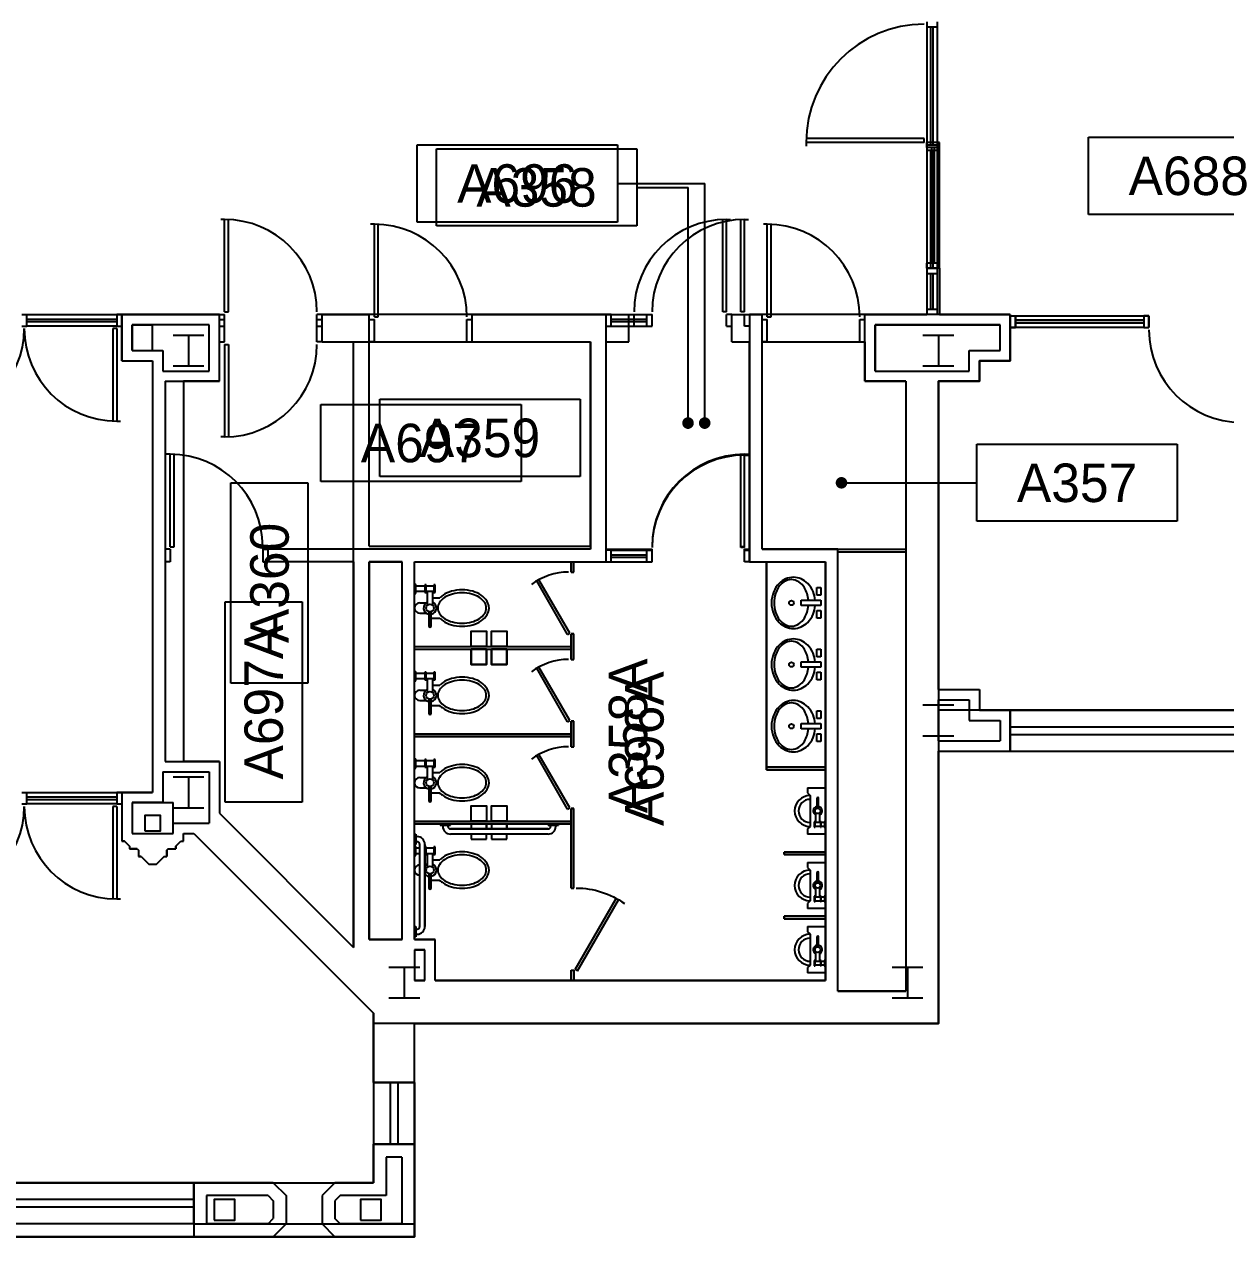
# Model space of a CAD drawing. Header units: inches. Extents: x -219 to 4035, y -10 to 4981.
# Drawn here: x 2048 to 2515.9, y -10.5 to 461.5 of the extents above; entities that cross this region are included whole.
import ezdxf
from ezdxf.enums import TextEntityAlignment as Align

# ---------------------------------------------------------------- set-up
doc = ezdxf.new("R2010")
doc.units = ezdxf.units.IN
doc.header["$LTSCALE"] = 48
doc.header["$MEASUREMENT"] = 0
doc.layers.get('0').update_dxf_attribs({"color": 13, "linetype": 'CONTINUOUS'})
for name, color, linetype in [('F3-BLDG1', 7, 'CONTINUOUS'), ('F3-BLDG3', 161, 'CONTINUOUS'), ('F3-BLDG4', 2, 'CONTINUOUS'), ('F3-DOOR1', 3, 'CONTINUOUS'), ('F3-DOORJMB', 32, 'CONTINUOUS'), ('F3-REST1', 12, 'CONTINUOUS'), ('F3-REST2', 8, 'CONTINUOUS'), ('F3-RMNOS', 3, 'CONTINUOUS'), ('F3-STCOLUMN', 12, 'CONTINUOUS'), ('F3-WINDOW1', 1, 'CONTINUOUS'), ('F3-WINDOW2', 4, 'CONTINUOUS'), ('F4-BLDG3', 161, 'CONTINUOUS'), ('F5-BLDG3', 161, 'CONTINUOUS'), ('F6-BLDG1', 7, 'CONTINUOUS'), ('F6-BLDG3', 161, 'CONTINUOUS'), ('F6-BLDG4', 2, 'CONTINUOUS'), ('F6-DOOR1', 3, 'CONTINUOUS'), ('F6-DOORJMB', 32, 'CONTINUOUS'), ('F6-REST1', 12, 'CONTINUOUS'), ('F6-REST2', 8, 'CONTINUOUS'), ('F6-RMNOS', 3, 'CONTINUOUS'), ('F6-STCOLUMN', 12, 'CONTINUOUS'), ('F6-WINDOW1', 1, 'CONTINUOUS'), ('F6-WINDOW2', 4, 'CONTINUOUS')]:
    doc.layers.add(name, color=color, linetype=linetype)
doc.styles.add('ATTR', font='romans.shx', dxfattribs={"width": 0.8, "height": 1.2})
doc.styles.add('ORIG-RMNOS', font='noting.shx')
doc.styles.add('RMNOS', font='noting.shx')

# ---------------------------------------------------------------- blocks, each defined once
blk = doc.blocks.new('ADR-36L')
for p, q in [((0, 37), (-1.5, 37)), ((0, 1), (0, 37)), ((1.5, 1), (1.5, 36.97)), ((0, 1), (1.5, 1))]:
    blk.add_line(p, q)
blk.add_arc((0, 1), 36, 0, 90)
blk = doc.blocks.new('ADR-36DL')
for p, q in [((0, 37), (-1.5, 37)), ((0, 1), (0, 37)), ((1.5, 1), (1.5, 36.97)), ((70.5, 1), (70.5, 36.97)), ((72, 1), (72, 37)), ((72, 37), (73.5, 37)), ((0, 1), (1.5, 1)), ((72, 1), (70.5, 1))]:
    blk.add_line(p, q)
for centre, start, end in [((0, 1), 0, 90), ((72, 1), 90, 180)]:
    blk.add_arc(centre, 36, start, end)
blk = doc.blocks.new('BDR-32')
for p, q in [((-0.25, 1.43), (27.46, 17.43)), ((0.25, 0.57), (27.96, 16.57)), ((-0.25, 1.43), (0.25, 0.57))]:
    blk.add_line(p, q)
blk.add_arc((0, 1), 32, 0, 35.7974)
blk = doc.blocks.new('BDR-24')
for p, q in [((-0.25, 1.43), (20.53, 13.43)), ((0.25, 0.57), (21.03, 12.57)), ((-0.25, 1.43), (0.25, 0.57))]:
    blk.add_line(p, q)
blk.add_arc((0, 1), 24, 0, 36.9888)
blk = doc.blocks.new('PLMB013')
for p, q in [((-2, -2), (-2, -4.5)), ((2, -2), (2, -4.5)), ((5.5, 0), (9.5, 0)), ((6, -0.5), (9, -0.5)), ((9, -4), (6, -4)), ((6, -4), (6, -4.5)), ((6, -4.5), (9, -4.5)), ((6.5, -0.5), (6.5, -4)), ((6.5, -4.5), (6.5, -7.5)), ((8.5, -4), (8.5, -0.5)), ((8.5, -7.5), (8.5, -4.5)), ((9, -4.5), (9, -4)), ((-1.4, -5.5), (-7, -5.5)), ((-7, -6.5), (-1.4, -6.5)), ((-4, -7), (-4, -9.86)), ((1.1, -5), (6.5, -5)), ((6.5, -7), (1.12, -7)), ((4, -7), (4, -9.86)), ((9, -7.5), (6, -7.5)), ((6, -7.5), (6, -8)), ((6, -8), (9, -8)), ((9, -8), (9, -7.5))]:
    blk.add_line(p, q)
blk.add_lwpolyline([(0, -27.95, 0.147629), (2.09, -27.32, 0.10713), (4.17, -25.18, 0.076355), (5.42, -22.28, 0.063283), (5.9, -18.5, 0.063283), (5.42, -14.72, 0.076355), (4.17, -11.82, 0.10713), (2.09, -9.68, 0.147629), (0, -9.05, 0.147629), (-2.09, -9.68, 0.10713), (-4.17, -11.82, 0.076355), (-5.42, -14.72, 0.063283), (-5.9, -18.5, 0.063283), (-5.42, -22.28, 0.076355), (-4.17, -25.18, 0.10713), (-2.09, -27.32, 0.147629)], format="xyb", close=True)
for points in [[(-4, -9.86, 0.048991), (-5, -11.08, 0.080337), (-6.5, -14.33, 0.068118), (-7.07, -18.5, 0.068118), (-6.5, -22.67, 0.080337), (-5, -25.92, 0.107079), (-2.55, -28.28, 0.138729), (0, -29, 0.138729)], [(0, -29, 0.138729), (2.55, -28.28, 0.107079), (5, -25.92, 0.080337), (6.5, -22.67, 0.068118), (7.07, -18.5, 0.068118), (6.5, -14.33, 0.080337), (5, -11.08, 0.048991), (4, -9.86, 0.138729)]]:
    blk.add_lwpolyline(points, format="xyb")
blk.add_circle((0, -6), 1.5)
for centre, radius, start, end in [((0, -2), 2, 0, 180), ((6.02, 0.02), 0.522, 182.4084, 267.5916), ((8.98, 0.02), 0.522, 272.4084, 357.5916), ((0, -6), 2.5, 23.5782, 168.577), ((-7, -6), 0.5, 90, 270), ((-3, -7), 1, 150.0031, 180), ((0, -6), 2.5, 191.8763, 336.4218)]:
    blk.add_arc(centre, radius, start, end)
at = {"style": 'ATTR', "width": 0.8, "flags": 9}
blk.add_attdef('ESTCODE', (5.5, 0), '', height=0.0000769, dxfattribs=at)
blk = doc.blocks.new('PLMB014')
for p, q in [((-9, -7), (-9, 0)), ((-9, 0), (9, 0)), ((3.85, 0), (6.65, 0)), ((9, 0), (9, -7)), ((-0.98, -2.6501), (-4.9, -2.6501)), ((-4.9, -3.35), (-0.98, -3.35)), ((0.7826, -2.3), (4.55, -2.3)), ((4.55, -3.7), (0.784, -3.7)), ((4.2, -0.35), (6.3, -0.35)), ((4.2, -1.6), (4.2, -1.95)), ((6.3, -1.6), (4.2, -1.6)), ((4.2, -1.95), (6.3, -1.95)), ((4.2, -4.05), (4.2, -4.4001)), ((6.3, -4.05), (4.2, -4.05)), ((4.2, -4.4001), (6.3, -4.4001)), ((4.55, -0.35), (4.55, -1.6)), ((4.55, -1.95), (4.55, -4.05)), ((5.95, -1.6), (5.95, -0.35)), ((5.95, -4.05), (5.95, -1.95)), ((6.3, -1.95), (6.3, -1.6)), ((6.3, -4.4001), (6.3, -4.05)), ((-9, -7), (-7, -7)), ((-7, -7), (-6, -6)), ((-6, -6), (6, -6)), ((6, -6), (7, -7)), ((7, -7), (9, -7))]:
    blk.add_line(p, q)
blk.add_circle((0, -3), 1.05)
for centre, radius, start, end in [((4.215, 0.0154), 0.3657, 182.4084, 267.5916), ((6.285, 0.0154), 0.3657, 272.4084, 357.5916), ((-4.9, -3), 0.35, 90, 270), ((0, -3), 1.75, 23.578178, 168.577), ((0, -3), 1.75, 191.8763, 336.5863), ((0, -6), 6, 180, 0), ((0, -6), 4.5, 180, 0)]:
    blk.add_arc(centre, radius, start, end)
at = {"style": 'ATTR', "width": 0.8, "flags": 9}
blk.add_attdef('ESTCODE', (0, 0), '', height=0.00000036, dxfattribs=at)
blk = doc.blocks.new('PLMB005')
for p, q in [((-1, -2.22), (-1, 5.39)), ((-1, 5.39), (1, 5.39)), ((-0.38, 5.39), (0.38, 5.39)), ((1, 5.39), (1, -2.22)), ((-6, -0.72), (-3, -0.72)), ((-6, -2.22), (-6, -0.72)), ((-3, -2.22), (-6, -2.22)), ((-3, -0.72), (-3, -2.22)), ((1, -2.22), (-1, -2.22)), ((3, -0.72), (6, -0.72)), ((3, -2.22), (3, -0.72)), ((6, -2.22), (3, -2.22)), ((6, -0.72), (6, -2.22))]:
    blk.add_line(p, q)
blk.add_circle((0, 9.25), 0.916)
for centre, radius, start, end in [((-2.71, 8.8), 6.42, 119.9521, 175.7693), ((-0.87, 7.25), 9.56, 111.5725, 134.6183), ((0.23, 3.7), 12.31, 108.1465, 119.9521), ((0.23, 4.46), 12.56, 91.0148, 111.5725), ((-0.16, 4.89), 11.06, 89.13, 108.1465), ((-0.23, 4.46), 12.56, 68.4275, 88.9852), ((0.16, 4.89), 11.06, 71.8535, 90.87), ((-0.23, 3.7), 12.31, 60.0479, 71.8535), ((0.87, 7.25), 9.56, 45.3817, 68.4275), ((2.71, 8.8), 6.42, 4.2307, 60.0479), ((-1.88, 8.28), 8.12, 134.6183, 178.5414), ((1.88, 8.28), 8.12, 1.4586, 45.3817), ((-1.88, 8.69), 8.12, 181.4586, 225.3817), ((-2.71, 9.73), 6.42, 184.2307, 240.0479), ((2.71, 9.73), 6.42, 299.9521, 355.7693), ((1.88, 8.69), 8.12, 314.6183, 358.5414), ((-0.87, 9.71), 9.56, 225.3817, 248.4275), ((0.23, 14.82), 12.31, 240.0479, 251.8535), ((0.23, 12.5), 12.56, 248.4275, 264.3796), ((-0.16, 13.64), 11.06, 251.8535, 265.6441), ((0.16, 13.64), 11.06, 274.3559, 288.1465), ((-0.23, 12.5), 12.56, 275.6204, 291.5725), ((-0.23, 14.82), 12.31, 288.1465, 299.9521), ((0.87, 9.71), 9.56, 291.5725, 314.6183)]:
    blk.add_arc(centre, radius, start, end)
blk = doc.blocks.new('ADR-36R')
for p, q in [((-1.5, 1), (-1.5, 36.97)), ((0, 1), (0, 37)), ((0, 37), (1.5, 37)), ((0, 1), (-1.5, 1))]:
    blk.add_line(p, q)
blk.add_arc((0, 1), 36, 90, 180)
blk = doc.blocks.new('ADR-46L')
for p, q in [((0, 47), (-1.5, 47)), ((0, 1), (0, 47)), ((1.5, 1), (1.5, 46.98)), ((0, 1), (1.5, 1))]:
    blk.add_line(p, q)
blk.add_arc((0, 1), 46, 0, 90)
blk = doc.blocks.new('rmnos')
at = {"color": 11}
for p, q in [((-0.40625, 0.15625), (0.40625, 0.15625)), ((-0.40625, -0.15625), (-0.40625, 0.15625)), ((0.40625, 0.15625), (0.40625, -0.15625)), ((0.40625, -0.15625), (-0.40625, -0.15625))]:
    blk.add_line(p, q, dxfattribs=at)
at = {"color": 9, "style": 'ORIG-RMNOS'}
blk.add_attdef('ROOM', text='', height=0.15625, dxfattribs=at).set_placement((0, 0), align=Align.MIDDLE)
blk = doc.blocks.new('RMNOS-1')
at = {"color": 9, "style": 'RMNOS'}
blk.add_attdef('ROOM', text='', height=0.1562, dxfattribs=at).set_placement((0, 0), align=Align.MIDDLE)

msp = doc.modelspace()

# ---------------------------------------------------------------- linework, layer by layer
at = {"layer": 'F3-BLDG1'}
for p, q in [((2404.37, 366.5), (2399.5, 366.5)), ((2399.5, 366.5), (2399.5, 348.5)), ((2404.37, 366.5), (2404.37, 348.5)), ((2086, 330.5), (2086, 348.5)), ((2086, 348.5), (2124, 348.5)), ((2124, 322.5), (2124, 348.5)), ((2164, 337.87), (2164, 348.5)), ((2164, 348.5), (2182.38, 348.5)), ((2182.38, 258.38), (2182.38, 348.5)), ((2222.38, 337.87), (2222.38, 348.5)), ((2222.38, 348.5), (2283.5, 348.5)), ((2283.5, 337.87), (2283.5, 348.5)), ((2323.5, 337.87), (2323.5, 348.5)), ((2323.5, 348.5), (2335.38, 348.5)), ((2335.38, 257.12), (2335.38, 348.5)), ((2375.38, 348.5), (2399.5, 348.5)), ((2375.38, 322.5), (2375.38, 348.5)), ((2404.37, 348.5), (2432, 348.5)), ((2432, 330.5), (2432, 348.5)), ((2164, 337.87), (2176.25, 337.87)), ((2176.25, 102.1), (2176.25, 337.87)), ((2222.38, 337.87), (2268.5, 337.87)), ((2268.5, 258.38), (2268.5, 337.87)), ((2274.63, 257.12), (2274.63, 337.87)), ((2274.63, 337.87), (2283.5, 337.87)), ((2323.5, 337.87), (2330.5, 337.87)), ((2330.5, 252.25), (2330.5, 337.87)), ((2086, 330.5), (2098, 330.5)), ((2098, 330.5), (2098, 162.5)), ((2420, 330.5), (2432, 330.5)), ((2420, 322.5), (2420, 330.5)), ((2124, 322.5), (2110, 322.5)), ((2110, 322.5), (2110, 174.5)), ((2391.37, 322.5), (2375.38, 322.5)), ((2391.37, 322.5), (2391.37, 85.12)), ((2404, 322.5), (2420, 322.5)), ((2404, 202.5), (2404, 322.5)), ((2182.38, 258.38), (2268.5, 258.38)), ((2274.63, 257.12), (2290.5, 257.12)), ((2290.5, 252.25), (2290.5, 257.12)), ((2335.38, 257.12), (2364.87, 257.12)), ((2364.87, 85.12), (2364.87, 257.12)), ((2200, 105.25), (2200, 252.25)), ((2200, 252.25), (2290.5, 252.25)), ((2330.5, 252.25), (2360, 252.25)), ((2360, 89.25), (2360, 252.25)), ((2404, 202.5), (2420, 202.5)), ((2420, 202.5), (2420, 194.5)), ((2420, 194.5), (2432, 194.5)), ((2432, 194.5), (2432, 178.5)), ((2404, 178.5), (2432, 178.5)), ((2404, 178.5), (2404, 72.5)), ((2124, 174.5), (2110, 174.5)), ((2124, 174.5), (2124, 154.35)), ((2086, 162.5), (2086, 143.5)), ((2086, 162.5), (2098, 162.5)), ((2124, 154.35), (2176.25, 102.1)), ((2110, 143.5), (2110, 146.5)), ((2110, 146.5), (2114, 146.5)), ((2114, 146.5), (2184, 76.5)), ((2087, 143.5), (2086, 143.5)), ((2089, 141.5), (2087, 143.5)), ((2107, 141.5), (2109, 143.5)), ((2109, 143.5), (2110, 143.5)), ((2089, 141.5), (2089, 140.5)), ((2092, 140.5), (2089, 140.5)), ((2092, 140.5), (2092.5, 140)), ((2092.5, 140), (2092.5, 137.5)), ((2093.5, 137.5), (2092.5, 137.5)), ((2093.5, 137.5), (2096.5, 134.5)), ((2102.5, 137.5), (2099.5, 134.5)), ((2102.5, 137.5), (2103.5, 137.5)), ((2104, 140.5), (2103.5, 140)), ((2103.5, 140), (2103.5, 137.5)), ((2104, 140.5), (2107, 140.5)), ((2107, 141.5), (2107, 140.5)), ((2096.5, 134.5), (2099.5, 134.5)), ((2200, 105.25), (2208, 105.25)), ((2208, 89.25), (2208, 105.25)), ((2208, 89.25), (2360, 89.25)), ((2364.87, 85.12), (2391.37, 85.12)), ((2184, 49.5), (2184, 76.5)), ((2200, 49.5), (2200, 72.5)), ((2200, 72.5), (2404, 72.5)), ((2200, 49.5), (2184, 49.5)), ((2184, 25.5), (2184, 10.5)), ((2200, 25.5), (2184, 25.5)), ((2200, 25.5), (2200, -10.5)), ((2114, 10.5), (2114, -10.5)), ((2145, 10.5), (2114, 10.5)), ((2145, 10.5), (2150, 5.5)), ((2169, 10.5), (2164, 5.5)), ((2184, 10.5), (2169, 10.5)), ((2150, 5.5), (2150, -5.5)), ((2164, 5.5), (2164, -5.5)), ((2145, -10.5), (2150, -5.5)), ((2169, -10.5), (2164, -5.5)), ((2145, -10.5), (2114, -10.5)), ((2200, -10.5), (2169, -10.5))]:
    msp.add_line(p, q, dxfattribs=at)
at = {"layer": 'F3-BLDG3'}
for p, q in [((2090, 334.5), (2090, 344.5)), ((2090, 344.5), (2098, 344.5)), ((2098, 334.5), (2098, 344.5)), ((2379.38, 344.5), (2428, 344.5)), ((2379.38, 326.5), (2379.38, 344.5)), ((2428, 334.5), (2428, 344.5)), ((2090, 334.5), (2098, 334.5)), ((2416, 326.5), (2416, 334.5)), ((2416, 334.5), (2428, 334.5)), ((2379.38, 326.5), (2416, 326.5)), ((2364.87, 257.12), (2391.37, 257.12)), ((2364.87, 256.12), (2391.37, 256.12)), ((2182.38, 252.25), (2195.12, 252.25)), ((2182.38, 105.25), (2182.38, 252.25)), ((2195.12, 105.25), (2195.12, 252.25)), ((2404, 198.5), (2416, 198.5)), ((2404, 182.5), (2404, 198.5)), ((2416, 198.5), (2416, 190.5)), ((2416, 190.5), (2428, 190.5)), ((2428, 190.5), (2428, 182.5)), ((2404, 182.5), (2428, 182.5)), ((2090, 158.5), (2106, 158.5)), ((2090, 158.5), (2090, 146.5)), ((2106, 146.5), (2106, 158.5)), ((2090, 146.5), (2106, 146.5)), ((2195.12, 105.25), (2182.38, 105.25)), ((2200, 101.25), (2204, 101.25)), ((2200, 101.25), (2200, 89.25)), ((2204, 89.25), (2204, 101.25)), ((2204, 89.25), (2200, 89.25)), ((2195, 20.5), (2189, 20.5)), ((2189, 20.5), (2189, 5.5)), ((2195, 20.5), (2195, -5.5)), ((2119, 5.5), (2119, -5.5)), ((2142.93, 5.5), (2119, 5.5)), ((2142.93, 5.5), (2145, 3.43)), ((2171.07, 5.5), (2169, 3.43)), ((2189, 5.5), (2171.07, 5.5)), ((2145, 3.43), (2145, -3.43)), ((2169, 3.43), (2169, -3.43)), ((2142.93, -5.5), (2145, -3.43)), ((2171.07, -5.5), (2169, -3.43)), ((2142.93, -5.5), (2119, -5.5)), ((2195, -5.5), (2171.07, -5.5))]:
    msp.add_line(p, q, dxfattribs=at)
at = {"layer": 'F3-BLDG4'}
for p, q in [((2432, 194.5), (2576, 194.5)), ((2432, 178.5), (2576, 178.5)), ((2184, 49.5), (2184, 25.5)), ((2200, 49.5), (2200, 25.5)), ((1782, 10.5), (2114, 10.5)), ((2145, 10.5), (2169, 10.5)), ((1782, -10.5), (2114, -10.5)), ((2145, -10.5), (2169, -10.5))]:
    msp.add_line(p, q, dxfattribs=at)
at = {"layer": 'F3-DOORJMB'}
for p, q in [((2084, 348.5), (2084, 344)), ((2084, 348.5), (2086, 348.5)), ((2124, 348.5), (2126, 348.5)), ((2126, 344), (2126, 348.5)), ((2162, 344), (2162, 348.5)), ((2164, 348.5), (2162, 348.5)), ((2182.38, 346.62), (2184.38, 346.62)), ((2184.38, 337.87), (2184.38, 346.62)), ((2220.38, 337.87), (2220.38, 346.62)), ((2220.38, 346.62), (2222.38, 346.62)), ((2283.5, 348.5), (2285.5, 348.5)), ((2285.5, 344), (2285.5, 348.5)), ((2321.5, 344), (2321.5, 348.5)), ((2323.5, 348.5), (2321.5, 348.5)), ((2335.38, 346.62), (2337.38, 346.62)), ((2337.38, 337.87), (2337.38, 346.62)), ((2373.38, 337.87), (2373.38, 346.62)), ((2373.38, 346.62), (2375.38, 346.62)), ((2084, 344), (2086, 344)), ((2124, 344), (2126, 344)), ((2162, 344), (2164, 344)), ((2283.5, 344), (2285.5, 344)), ((2321.5, 344), (2323.5, 344)), ((2184.38, 337.87), (2182.38, 337.87)), ((2220.38, 337.87), (2222.38, 337.87)), ((2337.38, 337.87), (2335.38, 337.87)), ((2373.38, 337.87), (2375.38, 337.87)), ((2290.5, 257.12), (2292.5, 257.12)), ((2292.5, 252.25), (2292.5, 257.12)), ((2328.5, 252.25), (2328.5, 257.12)), ((2328.5, 257.12), (2330.5, 257.12)), ((2290.5, 252.25), (2292.5, 252.25)), ((2330.5, 252.25), (2328.5, 252.25)), ((2084, 162.5), (2084, 158)), ((2084, 162.5), (2086, 162.5)), ((2084, 158), (2086, 158))]:
    msp.add_line(p, q, dxfattribs=at)
at = {"layer": 'F3-REST1'}
for p, q in [((2261, 248.25), (2261, 252.25)), ((2262, 248.25), (2262, 252.25)), ((2337, 171.25), (2337, 252.25)), ((2261, 248.25), (2262, 248.25)), ((2261, 224.25), (2262, 224.25)), ((2261, 214.25), (2261, 224.25)), ((2262, 214.25), (2262, 224.25)), ((2200, 219.25), (2261, 219.25)), ((2200, 218.25), (2261, 218.25)), ((2261, 214.25), (2262, 214.25)), ((2261, 190.25), (2262, 190.25)), ((2261, 180.25), (2261, 190.25)), ((2262, 180.25), (2262, 190.25)), ((2200, 185.25), (2261, 185.25)), ((2200, 184.25), (2261, 184.25)), ((2261, 180.25), (2262, 180.25)), ((2337, 172.25), (2360, 172.25)), ((2337, 171.25), (2360, 171.25)), ((2261, 156.25), (2262, 156.25)), ((2261, 125.25), (2261, 156.25)), ((2262, 125.25), (2262, 156.25)), ((2200, 151.25), (2261, 151.25)), ((2200, 150.25), (2261, 150.25)), ((2344, 139.25), (2360, 139.25)), ((2344, 138.25), (2344, 139.25)), ((2344, 138.25), (2360, 138.25)), ((2261, 125.25), (2262, 125.25)), ((2344, 114.25), (2360, 114.25)), ((2344, 113.25), (2344, 114.25)), ((2344, 113.25), (2360, 113.25)), ((2261, 89.25), (2261, 93.25)), ((2261, 93.25), (2262, 93.25)), ((2262, 89.25), (2262, 93.25))]:
    msp.add_line(p, q, dxfattribs=at)
at = {"layer": 'F3-REST2'}
for p, q in [((2210, 150.25), (2210, 149.75)), ((2210, 149.75), (2214, 149.75)), ((2211, 149.75), (2211, 149.25)), ((2213, 149.75), (2213, 149.25)), ((2214, 149.75), (2214, 150.25)), ((2252, 148.25), (2214, 148.25)), ((2228, 150.25), (2222, 150.25)), ((2222, 150.25), (2222, 148.25)), ((2228, 148.25), (2228, 150.25)), ((2236, 150.25), (2230, 150.25)), ((2230, 150.25), (2230, 148.25)), ((2236, 148.25), (2236, 150.25)), ((2252, 149.75), (2252, 150.25)), ((2256, 149.75), (2252, 149.75)), ((2253, 149.75), (2253, 149.25)), ((2255, 149.75), (2255, 149.25)), ((2256, 150.25), (2256, 149.75)), ((2200, 146.25), (2200.5, 146.25)), ((2200.5, 142.25), (2200, 142.25)), ((2200, 137.75), (2200, 141.75)), ((2200.5, 146.25), (2200.5, 142.25)), ((2200.5, 145.25), (2201, 145.25)), ((2200.5, 143.25), (2201, 143.25)), ((2202, 110.25), (2202, 142.25)), ((2204, 110.25), (2204, 142.25)), ((2252, 146.25), (2214, 146.25)), ((2222, 146.25), (2222, 144.25)), ((2222, 144.25), (2228, 144.25)), ((2228, 144.25), (2228, 146.25)), ((2230, 146.25), (2230, 144.25)), ((2230, 144.25), (2236, 144.25)), ((2236, 144.25), (2236, 146.25)), ((2200.5, 138.25), (2200.5, 141.25)), ((2202, 140.75), (2200.5, 140.75)), ((2200.5, 138.75), (2202, 138.75)), ((2204.5, 141.25), (2204, 141.25)), ((2204, 140.75), (2204, 140.75)), ((2204, 138.75), (2204, 138.75)), ((2204, 138.25), (2204.5, 138.25)), ((2204.5, 138.25), (2204.5, 141.25)), ((2207.5, 140.75), (2204.5, 140.75)), ((2204.5, 138.75), (2207.5, 138.75)), ((2205, 133.35), (2205, 138.75)), ((2207, 138.75), (2207, 133.37)), ((2207.5, 141.25), (2207.5, 138.25)), ((2208, 141.25), (2207.5, 141.25)), ((2207.5, 138.25), (2208, 138.25)), ((2208, 138.25), (2208, 141.25)), ((2204, 134.25), (2204.5, 134.25)), ((2207, 136.25), (2209.86, 136.25)), ((2204, 130.25), (2204.5, 130.25)), ((2205.5, 130.85), (2205.5, 125.25)), ((2206.5, 125.25), (2206.5, 130.85)), ((2207, 128.25), (2209.86, 128.25)), ((2200, 110.25), (2200.5, 110.25)), ((2200.5, 110.25), (2200.5, 106.25)), ((2200.5, 109.25), (2201, 109.25)), ((2200.5, 106.25), (2200, 106.25)), ((2200.5, 107.25), (2201, 107.25))]:
    msp.add_line(p, q, dxfattribs=at)
for points in [[(2228, 219.25), (2222, 219.25), (2222, 225.25), (2228, 225.25)], [(2236, 219.25), (2230, 219.25), (2230, 225.25), (2236, 225.25)], [(2228, 218.25), (2222, 218.25), (2222, 212.25), (2228, 212.25)], [(2236, 218.25), (2230, 218.25), (2230, 212.25), (2236, 212.25)], [(2228, 151.25), (2222, 151.25), (2222, 157.25), (2228, 157.25)], [(2236, 151.25), (2230, 151.25), (2230, 157.25), (2236, 157.25)]]:
    msp.add_lwpolyline(points, close=True, dxfattribs=at)
msp.add_lwpolyline([(2227.95, 132.25, 0.147629), (2227.32, 134.34, 0.10713), (2225.18, 136.42, 0.076355), (2222.28, 137.67, 0.063283), (2218.5, 138.15, 0.063283), (2214.72, 137.67, 0.076355), (2211.82, 136.42, 0.10713), (2209.68, 134.34, 0.147629), (2209.05, 132.25, 0.147629), (2209.68, 130.16, 0.10713), (2211.82, 128.08, 0.076355), (2214.72, 126.83, 0.063283), (2218.5, 126.35, 0.063283), (2222.28, 126.83, 0.076355), (2225.18, 128.08, 0.10713), (2227.32, 130.16, 0.147629)], format="xyb", close=True, dxfattribs=at)
for points in [[(2229, 132.25, 0.138729), (2228.28, 134.8, 0.107079), (2225.92, 137.25, 0.080337), (2222.67, 138.75, 0.068118), (2218.5, 139.32, 0.068118), (2214.33, 138.75, 0.080337), (2211.08, 137.25, 0.048991), (2209.86, 136.25, 0.138729)], [(2209.86, 128.25, 0.048991), (2211.08, 127.25, 0.080337), (2214.33, 125.75, 0.068118), (2218.5, 125.18, 0.068118), (2222.67, 125.75, 0.080337), (2225.92, 127.25, 0.107079), (2228.28, 129.7, 0.138729), (2229, 132.25, 0.138729)]]:
    msp.add_lwpolyline(points, format="xyb", dxfattribs=at)
msp.add_circle((2206, 132.25), 1.5, dxfattribs=at)
for centre, radius, start, end in [((2214, 149.25), 3, 180, 270), ((2214, 149.25), 1, 180, 270), ((2252, 149.25), 1, 270, 0), ((2252, 149.25), 3, 270, 0), ((2199.98, 141.23), 0.522, 2.4084, 87.5916), ((2201, 142.25), 3, 0, 90), ((2201, 142.25), 1, 0, 90), ((2199.98, 138.27), 0.522, 272.4084, 357.5916), ((2202, 132.25), 2, 90, 270), ((2206, 132.25), 2.5, 113.5782, 143.1319), ((2206, 132.25), 2.5, 281.8763, 66.4218), ((2206, 132.25), 2.5, 216.8681, 258.577), ((2207, 129.25), 1, 240.0031, 270), ((2206, 125.25), 0.5, 180, 0), ((2201, 110.25), 1, 270, 0), ((2201, 110.25), 3, 270, 0)]:
    msp.add_arc(centre, radius, start, end, dxfattribs=at)
at = {"layer": 'F3-RMNOS', "color": 4}
for p, q in [((2286.5, 398), (2306.5, 398)), ((2306.5, 316), (2306.5, 398)), ((2306.5, 304), (2306.5, 316)), ((2364, 283), (2376, 283)), ((2376, 283), (2419, 283))]:
    msp.add_line(p, q, dxfattribs=at)
at = {"layer": 'F3-RMNOS', "color": 4, "const_width": 2.25}
for points in [[(2306.5, 307.38, 1), (2306.5, 305.12, 1)], [(2367.38, 283, 1), (2365.13, 283, 1)]]:
    msp.add_lwpolyline(points, format="xyb", close=True, dxfattribs=at)
at = {"layer": 'F3-STCOLUMN'}
for p, q in [((2106, 340.5), (2118, 340.5)), ((2112, 340.5), (2112, 328.5)), ((2398, 340.5), (2410, 340.5)), ((2404, 340.5), (2404, 328.5)), ((2106, 328.5), (2118, 328.5)), ((2398, 328.5), (2410, 328.5)), ((2398, 196.5), (2410, 196.5)), ((2404, 196.5), (2404, 184.5)), ((2398, 184.5), (2410, 184.5)), ((2106, 168.5), (2118, 168.5)), ((2112, 168.5), (2112, 156.5)), ((2106, 156.5), (2118, 156.5)), ((2190, 94.5), (2202, 94.5)), ((2196, 94.5), (2196, 82.5)), ((2386, 94.5), (2398, 94.5)), ((2392, 94.5), (2392, 82.5)), ((2190, 82.5), (2202, 82.5)), ((2386, 82.5), (2398, 82.5))]:
    msp.add_line(p, q, dxfattribs=at)
for points in [[(2095, 147.5), (2101, 147.5), (2101, 153.5), (2095, 153.5)], [(2122, -4), (2130, -4), (2130, 4), (2122, 4)], [(2179, -4), (2187, -4), (2187, 4), (2179, 4)]]:
    msp.add_lwpolyline(points, close=True, dxfattribs=at)
at = {"layer": 'F3-WINDOW1'}
for p, q in [((2399.5, 413.5), (2399.5, 368.5)), ((2401.44, 368.5), (2401.44, 413.5)), ((2402.44, 368.5), (2402.44, 413.5)), ((2404.37, 368.5), (2404.37, 413.5)), ((2434, 348), (2484, 348)), ((2434, 346.25), (2484, 346.25)), ((2434, 345.25), (2484, 345.25)), ((2484, 343.5), (2434, 343.5))]:
    msp.add_line(p, q, dxfattribs=at)
at = {"layer": 'F3-WINDOW2'}
for p, q in [((2404.37, 415.5), (2399.5, 415.5)), ((2399.5, 413.5), (2399.5, 415.5)), ((2404.37, 413.5), (2404.37, 415.5)), ((2404.37, 413.5), (2399.5, 413.5)), ((2404.37, 368.5), (2399.5, 368.5)), ((2399.5, 366.5), (2399.5, 368.5)), ((2404.37, 366.5), (2404.37, 368.5)), ((2432, 348), (2434, 348)), ((2434, 343.5), (2434, 348)), ((2484, 348), (2484, 343.5)), ((2484, 348), (2486, 348)), ((2486, 348), (2486, 343.5)), ((2432, 343.5), (2434, 343.5)), ((2484, 343.5), (2486, 343.5))]:
    msp.add_line(p, q, dxfattribs=at)
at = {"layer": 'F4-BLDG3'}
msp.add_lwpolyline([(880, 1034.5), (880, 562.5), (766, 562.5), (766, 322.5), (892, 322.5), (892, 178.5), (1492, 178.5), (1492, 72.5), (1696, 72.5), (1696, -10.5), (2200, -10.5), (2200, 72.5), (2404, 72.5), (2404, 178.5), (3004, 178.5), (3004, 322.5)], dxfattribs=at)
at = {"layer": 'F5-BLDG3'}
msp.add_lwpolyline([(880, 1034.5), (880, 562.5), (766, 562.5), (766, 322.5), (892, 322.5), (892, 178.5), (1492, 178.5), (1492, 72.5), (1696, 72.5), (1696, -10.5), (2200, -10.5), (2200, 72.5), (2404, 72.5), (2404, 178.5), (3004, 178.5), (3004, 322.5), (3130, 322.5), (3130, 562.5), (3016, 562.5), (3016, 1034.5)], dxfattribs=at)
at = {"layer": 'F6-BLDG1'}
for p, q in [((2086, 348.5), (2086, 330.5)), ((2124, 322.5), (2124, 348.5)), ((2164, 337.87), (2164, 348.5)), ((2274.63, 252.25), (2274.63, 348.5)), ((2330.5, 348.5), (2330.5, 252.25)), ((2164, 337.87), (2268.5, 337.87)), ((2268.5, 337.87), (2268.5, 257.12)), ((2086, 330.5), (2098, 330.5)), ((2098, 330.5), (2098, 162.5)), ((2102.87, 322.5), (2124, 322.5)), ((2102.87, 322.5), (2102.87, 174.5)), ((2142.87, 257.12), (2142.87, 252.25)), ((2268.5, 257.12), (2142.87, 257.12)), ((2176.25, 252.25), (2142.87, 252.25)), ((2176.25, 252.25), (2176.25, 102.1)), ((2200, 105.25), (2200, 252.25)), ((2200, 252.25), (2274.63, 252.25)), ((2330.5, 252.25), (2360, 252.25)), ((2360, 252.25), (2360, 89.25)), ((2432, 194.5), (2432, 194.5)), ((2102.87, 174.5), (2124, 174.5)), ((2124, 174.5), (2124, 154.35)), ((2098, 162.5), (2086, 162.5)), ((2086, 162.5), (2086, 143.5)), ((2124, 154.35), (2176.25, 102.1)), ((2110, 143.5), (2110, 146.5)), ((2110, 146.5), (2114, 146.5)), ((2114, 146.5), (2184, 76.5)), ((2086, 143.5), (2087, 143.5)), ((2087, 143.5), (2089, 141.5)), ((2107, 141.5), (2109, 143.5)), ((2109, 143.5), (2110, 143.5)), ((2089, 141.5), (2089, 140.5)), ((2089, 140.5), (2092, 140.5)), ((2092, 140.5), (2092.5, 140)), ((2092.5, 140), (2092.5, 137.5)), ((2092.5, 137.5), (2093.5, 137.5)), ((2093.5, 137.5), (2096.5, 134.5)), ((2099.5, 134.5), (2102.5, 137.5)), ((2102.5, 137.5), (2103.5, 137.5)), ((2103.5, 140), (2104, 140.5)), ((2103.5, 137.5), (2103.5, 140)), ((2104, 140.5), (2107, 140.5)), ((2107, 140.5), (2107, 141.5)), ((2096.5, 134.5), (2099.5, 134.5)), ((2208, 105.25), (2200, 105.25)), ((2208, 89.25), (2208, 105.25)), ((2360, 89.25), (2208, 89.25)), ((2184, 76.5), (2184, 72.5))]:
    msp.add_line(p, q, dxfattribs=at)
for points in [[(2124, 348.5), (2086, 348.5)], [(2274.63, 348.5), (2164, 348.5)], [(2432, 348.5), (2432, 330.5), (2420, 330.5), (2420, 322.5), (2404, 322.5), (2404, 72.5), (2184, 72.5)], [(2432, 348.5), (2375.38, 348.5), (2330.5, 348.5)]]:
    msp.add_lwpolyline(points, dxfattribs=at)
at = {"layer": 'F6-BLDG3'}
for p, q in [((2090, 344.5), (2090, 334.5)), ((2120, 344.5), (2090, 344.5)), ((2120, 326.5), (2120, 344.5)), ((2379.38, 344.5), (2379.38, 326.5)), ((2428, 344.5), (2379.38, 344.5)), ((2428, 334.5), (2428, 344.5)), ((2335.38, 257.12), (2335.38, 337.87)), ((2335.38, 337.87), (2375.38, 337.87)), ((2375.38, 337.87), (2375.38, 322.5)), ((2090, 334.5), (2102, 334.5)), ((2102, 334.5), (2102, 326.5)), ((2416, 326.5), (2416, 334.5)), ((2416, 334.5), (2428, 334.5)), ((2102, 326.5), (2120, 326.5)), ((2379.38, 326.5), (2416, 326.5)), ((2375.38, 322.5), (2391.37, 322.5)), ((2391.37, 322.5), (2391.37, 85.12)), ((2364.87, 257.12), (2335.38, 257.12)), ((2364.87, 85.12), (2364.87, 257.12)), ((2195.12, 252.25), (2182.38, 252.25)), ((2182.38, 252.25), (2182.38, 105.25)), ((2195.12, 105.25), (2195.12, 252.25)), ((2432, 194.5), (2404, 194.5)), ((2432, 178.5), (2432, 194.5)), ((2404, 178.5), (2432, 178.5)), ((2102, 170.5), (2120, 170.5)), ((2102, 170.5), (2102, 158.5)), ((2120, 170.5), (2120, 150.5)), ((2090, 158.5), (2090, 146.5)), ((2102, 158.5), (2090, 158.5)), ((2090, 146.5), (2106, 146.5)), ((2106, 146.5), (2106, 150.5)), ((2106, 150.5), (2120, 150.5)), ((2182.38, 105.25), (2195.12, 105.25)), ((2200, 101.25), (2200, 89.25)), ((2204, 101.25), (2200, 101.25)), ((2204, 89.25), (2204, 101.25)), ((2200, 89.25), (2204, 89.25)), ((2391.37, 85.12), (2364.87, 85.12)), ((2184, 72.5), (2184, 49.5)), ((2200, 49.5), (2200, 72.5)), ((2184, 49.5), (2200, 49.5)), ((2184, 10.5), (2184, 25.5)), ((2184, 25.5), (2200, 25.5)), ((2200, 25.5), (2200, -5.5)), ((2114, 10.5), (2184, 10.5)), ((2114, -5.5), (2114, 10.5)), ((2114, -5.5), (2200, -5.5))]:
    msp.add_line(p, q, dxfattribs=at)
at = {"layer": 'F6-BLDG4'}
for p, q in [((2576, 194.5), (2432, 194.5)), ((2432, 188), (2576, 188)), ((2432, 185), (2576, 185)), ((2432, 178.5), (2576, 178.5)), ((2184, 49.5), (2184, 25.5)), ((2190.5, 49.5), (2190.5, 25.5)), ((2193.5, 49.5), (2193.5, 25.5)), ((2200, 49.5), (2200, 25.5)), ((2114, 10.5), (1782, 10.5)), ((2114, 4), (1782, 4)), ((2114, 1), (1782, 1)), ((2114, -5.5), (1782, -5.5)), ((2200, -5.5), (2200, -10.5)), ((2200, -10.5), (1696, -10.5))]:
    msp.add_line(p, q, dxfattribs=at)
at = {"layer": 'F6-DOORJMB'}
for p, q in [((2124, 346.62), (2126, 346.62)), ((2126, 337.87), (2126, 346.62)), ((2162, 337.87), (2162, 346.62)), ((2162, 346.62), (2164, 346.62)), ((2124, 337.87), (2126, 337.87)), ((2164, 337.87), (2162, 337.87)), ((2104.87, 257.12), (2102.87, 257.12)), ((2104.87, 257.12), (2104.87, 252.25)), ((2140.87, 257.12), (2140.87, 252.25)), ((2140.87, 257.12), (2142.87, 257.12)), ((2104.87, 252.25), (2102.87, 252.25)), ((2140.87, 252.25), (2142.87, 252.25))]:
    msp.add_line(p, q, dxfattribs=at)
at = {"layer": 'F6-REST1'}
for p, q in [((2261, 252.25), (2261, 248.25)), ((2262, 248.25), (2262, 252.25)), ((2337, 252.25), (2337, 171.25)), ((2261, 248.25), (2262, 248.25)), ((2261, 224.25), (2261, 214.25)), ((2262, 224.25), (2261, 224.25)), ((2262, 214.25), (2262, 224.25)), ((2200, 219.25), (2261, 219.25)), ((2200, 218.25), (2261, 218.25)), ((2261, 214.25), (2262, 214.25)), ((2261, 190.25), (2261, 180.25)), ((2262, 190.25), (2261, 190.25)), ((2262, 180.25), (2262, 190.25)), ((2200, 185.25), (2261, 185.25)), ((2261, 184.25), (2200, 184.25)), ((2261, 180.25), (2262, 180.25)), ((2360, 172.25), (2337, 172.25)), ((2337, 171.25), (2360, 171.25)), ((2261, 156.25), (2261, 125.25)), ((2262, 156.25), (2261, 156.25)), ((2262, 125.25), (2262, 156.25)), ((2200, 151.25), (2261, 151.25)), ((2261, 150.25), (2200, 150.25)), ((2360, 139.25), (2344, 139.25)), ((2344, 139.25), (2344, 138.25)), ((2344, 138.25), (2360, 138.25)), ((2261, 125.25), (2262, 125.25)), ((2360, 114.25), (2344, 114.25)), ((2344, 114.25), (2344, 113.25)), ((2344, 113.25), (2360, 113.25)), ((2261, 89.25), (2261, 93.25)), ((2261, 93.25), (2262, 93.25)), ((2262, 93.25), (2262, 89.25))]:
    msp.add_line(p, q, dxfattribs=at)
at = {"layer": 'F6-REST2'}
for p, q in [((2222, 219.25), (2222, 225.25)), ((2222, 225.25), (2228, 225.25)), ((2228, 225.25), (2228, 219.25)), ((2230, 219.25), (2230, 225.25)), ((2230, 225.25), (2236, 225.25)), ((2236, 225.25), (2236, 219.25)), ((2222, 212.25), (2222, 218.25)), ((2228, 218.25), (2228, 212.25)), ((2230, 212.25), (2230, 218.25)), ((2236, 218.25), (2236, 212.25)), ((2228, 212.25), (2222, 212.25)), ((2236, 212.25), (2230, 212.25)), ((2222, 151.25), (2222, 157.25)), ((2222, 157.25), (2228, 157.25)), ((2228, 157.25), (2228, 151.25)), ((2230, 151.25), (2230, 157.25)), ((2230, 157.25), (2236, 157.25)), ((2236, 157.25), (2236, 151.25)), ((2210, 150.25), (2210, 149.75)), ((2210, 149.75), (2214, 149.75)), ((2211, 149.75), (2211, 149.25)), ((2213, 149.75), (2213, 149.25)), ((2214, 149.75), (2214, 150.25)), ((2214, 148.25), (2252, 148.25)), ((2222, 150.25), (2222, 148.25)), ((2228, 150.25), (2228, 148.25)), ((2230, 150.25), (2230, 148.25)), ((2236, 150.25), (2236, 148.25)), ((2252, 150.25), (2252, 149.75)), ((2252, 149.75), (2256, 149.75)), ((2253, 149.75), (2253, 149.25)), ((2255, 149.75), (2255, 149.25)), ((2256, 149.75), (2256, 150.25)), ((2200, 146.25), (2200.5, 146.25)), ((2200.5, 142.25), (2200, 142.25)), ((2200, 137.75), (2200, 141.75)), ((2200.5, 146.25), (2200.5, 142.25)), ((2200.5, 145.25), (2201, 145.25)), ((2200.5, 143.25), (2201, 143.25)), ((2202, 110.25), (2202, 142.25)), ((2204, 142.25), (2204, 110.25)), ((2252, 146.25), (2214, 146.25)), ((2222, 146.25), (2222, 144.25)), ((2222, 144.25), (2228, 144.25)), ((2228, 144.25), (2228, 146.25)), ((2230, 146.25), (2230, 144.25)), ((2230, 144.25), (2236, 144.25)), ((2236, 144.25), (2236, 146.25)), ((2200.5, 138.25), (2200.5, 141.25)), ((2202, 140.75), (2200.5, 140.75)), ((2200.5, 138.75), (2202, 138.75)), ((2204.5, 141.25), (2204, 141.25)), ((2204, 138.25), (2204.5, 138.25)), ((2204.5, 138.25), (2204.5, 141.25)), ((2207.5, 140.75), (2204.5, 140.75)), ((2204.5, 138.75), (2207.5, 138.75)), ((2205, 133.35), (2205, 138.75)), ((2207, 138.75), (2207, 133.37)), ((2207.5, 141.25), (2207.5, 138.25)), ((2208, 141.25), (2207.5, 141.25)), ((2207.5, 138.25), (2208, 138.25)), ((2208, 138.25), (2208, 141.25)), ((2204, 134.25), (2204.5, 134.25)), ((2207, 136.25), (2209.86, 136.25)), ((2204, 130.25), (2204.5, 130.25)), ((2205.5, 130.85), (2205.5, 125.25)), ((2206.5, 125.25), (2206.5, 130.85)), ((2207, 128.25), (2209.86, 128.25)), ((2200, 110.25), (2200.5, 110.25)), ((2200.5, 110.25), (2200.5, 106.25)), ((2200.5, 109.25), (2201, 109.25)), ((2200.5, 106.25), (2200, 106.25)), ((2200.5, 107.25), (2201, 107.25))]:
    msp.add_line(p, q, dxfattribs=at)
msp.add_lwpolyline([(2227.95, 132.25, 0.147629), (2227.32, 134.34, 0.10713), (2225.18, 136.42, 0.076355), (2222.28, 137.67, 0.063283), (2218.5, 138.15, 0.063283), (2214.72, 137.67, 0.076355), (2211.82, 136.42, 0.10713), (2209.68, 134.34, 0.147629), (2209.05, 132.25, 0.147629), (2209.68, 130.16, 0.10713), (2211.82, 128.08, 0.076355), (2214.72, 126.83, 0.063283), (2218.5, 126.35, 0.063283), (2222.28, 126.83, 0.076355), (2225.18, 128.08, 0.10713), (2227.32, 130.16, 0.147629)], format="xyb", close=True, dxfattribs=at)
for points in [[(2229, 132.25, 0.138729), (2228.28, 134.8, 0.107079), (2225.92, 137.25, 0.080337), (2222.67, 138.75, 0.068118), (2218.5, 139.32, 0.068118), (2214.33, 138.75, 0.080337), (2211.08, 137.25, 0.048991), (2209.86, 136.25, 0.138729)], [(2209.86, 128.25, 0.048991), (2211.08, 127.25, 0.080337), (2214.33, 125.75, 0.068118), (2218.5, 125.18, 0.068118), (2222.67, 125.75, 0.080337), (2225.92, 127.25, 0.107079), (2228.28, 129.7, 0.138729), (2229, 132.25, 0.138729)]]:
    msp.add_lwpolyline(points, format="xyb", dxfattribs=at)
msp.add_circle((2206, 132.25), 1.5, dxfattribs=at)
for centre, radius, start, end in [((2214, 149.25), 3, 180, 270), ((2214, 149.25), 1, 180, 270), ((2252, 149.25), 1, 270, 0), ((2252, 149.25), 3, 270, 0), ((2199.98, 141.23), 0.522, 2.4084, 87.5916), ((2201, 142.25), 3, 0, 90), ((2201, 142.25), 1, 0, 90), ((2199.98, 138.27), 0.522, 272.4084, 357.5916), ((2202, 132.25), 2, 90, 270), ((2206, 132.25), 2.5, 113.5782, 143.1319), ((2206, 132.25), 2.5, 281.8763, 66.4218), ((2206, 132.25), 2.5, 216.8681, 258.577), ((2207, 129.25), 1, 240.0031, 270), ((2206, 125.25), 0.5, 180, 0), ((2201, 110.25), 1, 270, 0), ((2201, 110.25), 3, 270, 0)]:
    msp.add_arc(centre, radius, start, end, dxfattribs=at)
at = {"layer": 'F6-RMNOS', "color": 4}
for p, q in [((2279, 399.5), (2313, 399.5)), ((2313, 316), (2313, 399.5)), ((2313, 304), (2313, 316))]:
    msp.add_line(p, q, dxfattribs=at)
at = {"layer": 'F6-RMNOS', "color": 4, "const_width": 2.25}
msp.add_lwpolyline([(2313, 307.38, 1), (2313, 305.12, 1)], format="xyb", close=True, dxfattribs=at)
at = {"layer": 'F6-STCOLUMN'}
for p, q in [((2106, 340.5), (2118, 340.5)), ((2112, 340.5), (2112, 328.5)), ((2398, 340.5), (2410, 340.5)), ((2404, 340.5), (2404, 328.5)), ((2106, 328.5), (2118, 328.5)), ((2398, 328.5), (2410, 328.5)), ((2106, 168.5), (2118, 168.5)), ((2112, 168.5), (2112, 156.5)), ((2106, 156.5), (2118, 156.5)), ((2190, 94.5), (2202, 94.5)), ((2196, 94.5), (2196, 82.5)), ((2386, 94.5), (2398, 94.5)), ((2392, 94.5), (2392, 82.5)), ((2190, 82.5), (2202, 82.5)), ((2386, 82.5), (2398, 82.5))]:
    msp.add_line(p, q, dxfattribs=at)
msp.add_lwpolyline([(2095, 147.5), (2101, 147.5), (2101, 153.5), (2095, 153.5)], close=True, dxfattribs=at)
at = {"layer": 'F6-WINDOW1'}
for p, q in [((2399.5, 460.5), (2399.5, 414.5)), ((2401, 414.5), (2401, 460.5)), ((2402, 414.5), (2402, 460.5)), ((2403.5, 460.5), (2403.5, 414.5)), ((2399.5, 412.5), (2399.5, 366.5)), ((2401, 366.5), (2401, 412.5)), ((2402, 366.5), (2402, 412.5)), ((2403.5, 412.5), (2403.5, 366.5)), ((2399.5, 364.5), (2399.5, 350.5)), ((2401, 350.5), (2401, 364.5)), ((2402, 350.5), (2402, 364.5)), ((2403.5, 364.5), (2403.5, 350.5)), ((2049, 348.5), (2084, 348.5)), ((2049, 346.75), (2084, 346.75)), ((2049, 345.75), (2084, 345.75)), ((2276.63, 348.5), (2290.5, 348.5)), ((2276.63, 346.75), (2290.5, 346.75)), ((2276.63, 345.75), (2290.5, 345.75)), ((2434, 348), (2484, 348)), ((2484, 346.25), (2434, 346.25)), ((2434, 345.25), (2484, 345.25)), ((2084, 344), (2049, 344)), ((2276.63, 344), (2290.5, 344)), ((2484, 343.5), (2434, 343.5)), ((2276.63, 256.75), (2290.5, 256.75)), ((2276.63, 255), (2290.5, 255)), ((2276.63, 254), (2290.5, 254)), ((2276.63, 252.25), (2290.5, 252.25)), ((2049, 162.5), (2084, 162.5)), ((2049, 160.75), (2084, 160.75)), ((2049, 159.75), (2084, 159.75)), ((2084, 158), (2049, 158))]:
    msp.add_line(p, q, dxfattribs=at)
at = {"layer": 'F6-WINDOW2'}
for p, q in [((2399.5, 462.5), (2399.5, 460.5)), ((2399.5, 460.5), (2403.5, 460.5)), ((2403.5, 462.5), (2403.5, 460.5)), ((2399.5, 414.5), (2403.5, 414.5)), ((2399.5, 414.5), (2399.5, 412.5)), ((2399.5, 412.5), (2403.5, 412.5)), ((2403.5, 414.5), (2403.5, 412.5)), ((2399.5, 366.5), (2403.5, 366.5)), ((2399.5, 366.5), (2399.5, 364.5)), ((2399.5, 364.5), (2403.5, 364.5)), ((2403.5, 366.5), (2403.5, 364.5)), ((2399.5, 350.5), (2399.5, 348.5)), ((2403.5, 350.5), (2403.5, 348.5)), ((2047, 348.5), (2049, 348.5)), ((2049, 344), (2049, 348.5)), ((2086, 348.5), (2084, 348.5)), ((2084, 348.5), (2084, 344)), ((2276.63, 348.5), (2274.63, 348.5)), ((2276.63, 344), (2276.63, 348.5)), ((2290.5, 344), (2290.5, 348.5)), ((2290.5, 348.5), (2292.5, 348.5)), ((2292.5, 344), (2292.5, 348.5)), ((2328.5, 344), (2328.5, 348.5)), ((2328.5, 348.5), (2330.5, 348.5)), ((2432, 348), (2434, 348)), ((2434, 348), (2434, 343.5)), ((2486, 348), (2484, 348)), ((2484, 348), (2484, 343.5)), ((2486, 343.5), (2486, 348)), ((2047, 344), (2049, 344)), ((2084, 344), (2086, 344)), ((2274.63, 344), (2276.63, 344)), ((2290.5, 344), (2292.5, 344)), ((2330.5, 344), (2328.5, 344)), ((2434, 343.5), (2432, 343.5)), ((2484, 343.5), (2486, 343.5)), ((2276.63, 256.75), (2274.63, 256.75)), ((2276.63, 252.25), (2276.63, 256.75)), ((2290.5, 252.25), (2290.5, 256.75)), ((2290.5, 256.75), (2292.5, 256.75)), ((2292.5, 252.25), (2292.5, 256.75)), ((2328.5, 252.25), (2328.5, 256.75)), ((2328.5, 256.75), (2330.5, 256.75)), ((2274.63, 252.25), (2276.63, 252.25)), ((2290.5, 252.25), (2292.5, 252.25)), ((2330.5, 252.25), (2328.5, 252.25)), ((2047, 162.5), (2049, 162.5)), ((2049, 158), (2049, 162.5)), ((2086, 162.5), (2084, 162.5)), ((2084, 162.5), (2084, 158)), ((2047, 158), (2049, 158)), ((2084, 158), (2086, 158))]:
    msp.add_line(p, q, dxfattribs=at)
msp.add_lwpolyline([(2403.5, 350.5), (2399.5, 350.5)], dxfattribs=at)

# ---------------------------------------------------------------- block references
at = {"layer": 'F3-DOOR1'}
for name, p, rotation in [('ADR-46L', (2399.5, 415.5), 89.99999999999999), ('ADR-36DL', (2084, 344), 180), ('ADR-36L', (2522, 343.5), 180), ('ADR-36DL', (2084, 158), 180)]:
    msp.add_blockref(name, p, dxfattribs=dict(at, rotation=rotation))
for name, p in [('ADR-36L', (2126, 348.5)), ('ADR-36L', (2184.38, 346.62)), ('ADR-36R', (2321.5, 348.5)), ('ADR-36L', (2337.38, 346.62)), ('ADR-36R', (2328.5, 257.12))]:
    msp.add_blockref(name, p, dxfattribs=at)
at = {"layer": 'F3-REST2'}
for name, p, rotation in [('BDR-24', (2261, 224.25), 89.99999999999999), ('PLMB005', (2356, 236.25), 89.99999999999999), ('PLMB013', (2200, 234.25), 89.99999999999999), ('PLMB005', (2356, 212.25), 89.99999999999999), ('BDR-24', (2261, 190.25), 89.99999999999999), ('PLMB013', (2200, 200.25), 89.99999999999999), ('PLMB005', (2356, 188.25), 89.99999999999999), ('BDR-24', (2261, 156.25), 89.99999999999999), ('PLMB013', (2200, 166.25), 89.99999999999999), ('PLMB014', (2360, 155.25), 270), ('PLMB014', (2360, 126.25), 270), ('PLMB014', (2360, 101.25), 270)]:
    msp.add_blockref(name, p, dxfattribs=dict(at, rotation=rotation))
at = {"layer": 'F3-REST2', "xscale": -1, "rotation": 270}
msp.add_blockref('BDR-32', (2262, 93.25), dxfattribs=at)
at = {"layer": 'F3-RMNOS'}
ref = msp.add_blockref('rmnos', (2247.5, 398), dxfattribs=dict(at, xscale=96, yscale=96, zscale=96))
ref.add_attrib('ROOM', 'A358', dxfattribs={"layer": '0', "color": 9, "height": 15, "style": 'ORIG-RMNOS'}).set_placement((2247.5, 398), align=Align.MIDDLE)
ref = msp.add_blockref('rmnos', (2225.5, 300.5), dxfattribs=dict(at, xscale=96, yscale=96, zscale=96))
ref.add_attrib('ROOM', 'A359', dxfattribs={"layer": '0', "color": 9, "height": 15, "style": 'ORIG-RMNOS'}).set_placement((2225.5, 300.5), align=Align.MIDDLE)
ref = msp.add_blockref('rmnos', (2458, 283), dxfattribs=dict(at, xscale=96, yscale=96, zscale=96))
ref.add_attrib('ROOM', 'A357', dxfattribs={"layer": '0', "color": 9, "height": 15, "style": 'ORIG-RMNOS'}).set_placement((2458, 283), align=Align.MIDDLE)
ref = msp.add_blockref('rmnos', (2143.5, 244), dxfattribs=dict(at, xscale=96, yscale=96, zscale=96, rotation=89.99999999999999))
ref.add_attrib('ROOM', 'A360', dxfattribs={"layer": '0', "color": 9, "height": 15, "rotation": 90, "style": 'ORIG-RMNOS'}).set_placement((2143.5, 244), align=Align.MIDDLE)
ref = msp.add_blockref('RMNOS-1', (2283.12, 184.5), dxfattribs=dict(at, xscale=96, yscale=96, zscale=96, rotation=90))
ref.add_attrib('ROOM', 'A358A', dxfattribs={"layer": '0', "color": 9, "height": 15, "rotation": 90, "style": 'RMNOS'}).set_placement((2283.12, 184.5), align=Align.MIDDLE)
at = {"layer": 'F6-DOOR1'}
for name, p in [('ADR-36R', (2328.5, 348.5)), ('ADR-36L', (2104.87, 257.12)), ('ADR-36R', (2328.5, 256.75))]:
    msp.add_blockref(name, p, dxfattribs=at)
at = {"layer": 'F6-DOOR1', "rotation": 180}
for name, p in [('ADR-36L', (2522, 343.5)), ('ADR-36R', (2126, 337.87))]:
    msp.add_blockref(name, p, dxfattribs=at)
at = {"layer": 'F6-REST2'}
for name, p, rotation in [('BDR-24', (2261, 224.25), 89.99999999999999), ('PLMB005', (2356, 236.25), 89.99999999999999), ('PLMB013', (2200, 234.25), 89.99999999999999), ('PLMB005', (2356, 212.25), 89.99999999999999), ('BDR-24', (2261, 190.25), 89.99999999999999), ('PLMB013', (2200, 200.25), 89.99999999999999), ('PLMB005', (2356, 188.25), 89.99999999999999), ('BDR-24', (2261, 156.25), 89.99999999999999), ('PLMB013', (2200, 166.25), 89.99999999999999), ('PLMB014', (2360, 155.25), 270), ('PLMB014', (2360, 126.25), 270), ('PLMB014', (2360, 101.25), 270)]:
    msp.add_blockref(name, p, dxfattribs=dict(at, rotation=rotation))
at = {"layer": 'F6-REST2', "xscale": -1, "rotation": 270}
msp.add_blockref('BDR-32', (2262, 93.25), dxfattribs=at)
at = {"layer": 'F6-RMNOS'}
ref = msp.add_blockref('rmnos', (2501.5, 402.5), dxfattribs=dict(at, xscale=96, yscale=96, zscale=96))
ref.add_attrib('ROOM', 'A688', dxfattribs={"layer": '0', "color": 9, "height": 15, "style": 'ORIG-RMNOS'}).set_placement((2501.5, 402.5), align=Align.MIDDLE)
ref = msp.add_blockref('rmnos', (2240, 399.5), dxfattribs=dict(at, xscale=96, yscale=96, zscale=96))
ref.add_attrib('ROOM', 'A696', dxfattribs={"layer": '0', "color": 9, "height": 15, "style": 'ORIG-RMNOS'}).set_placement((2240, 399.5), align=Align.MIDDLE)
ref = msp.add_blockref('rmnos', (2202.5, 298.5), dxfattribs=dict(at, xscale=96, yscale=96, zscale=96))
ref.add_attrib('ROOM', 'A697', dxfattribs={"layer": '0', "color": 9, "height": 15, "style": 'ORIG-RMNOS'}).set_placement((2202.5, 298.5), align=Align.MIDDLE)
ref = msp.add_blockref('rmnos', (2141.25, 197.62), dxfattribs=dict(at, xscale=96, yscale=96, zscale=96, rotation=89.99999999999999))
ref.add_attrib('ROOM', 'A697A', dxfattribs={"layer": '0', "color": 9, "height": 15, "rotation": 90, "style": 'ORIG-RMNOS'}).set_placement((2141.25, 197.62), align=Align.MIDDLE)
ref = msp.add_blockref('RMNOS-1', (2289.5, 179.5), dxfattribs=dict(at, xscale=96, yscale=96, zscale=96, rotation=90))
ref.add_attrib('ROOM', 'A696A', dxfattribs={"layer": '0', "color": 9, "height": 15, "rotation": 90, "style": 'RMNOS'}).set_placement((2289.5, 179.5), align=Align.MIDDLE)

# ---------------------------------------------------------------- texts
at = {"layer": 'F3-REST2', "style": 'ATTR', "width": 0.8, "flags": 9}
msp.add_attdef('ESTCODE', (2200, 137.75), '', height=0.0000769, rotation=90, dxfattribs=at)
at = {"layer": 'F6-REST2', "style": 'ATTR', "width": 0.8, "flags": 9}
msp.add_attdef('ESTCODE', (2200, 137.75), '', height=0.0000769, rotation=90, dxfattribs=at)

doc.saveas('drawing.dxf')
